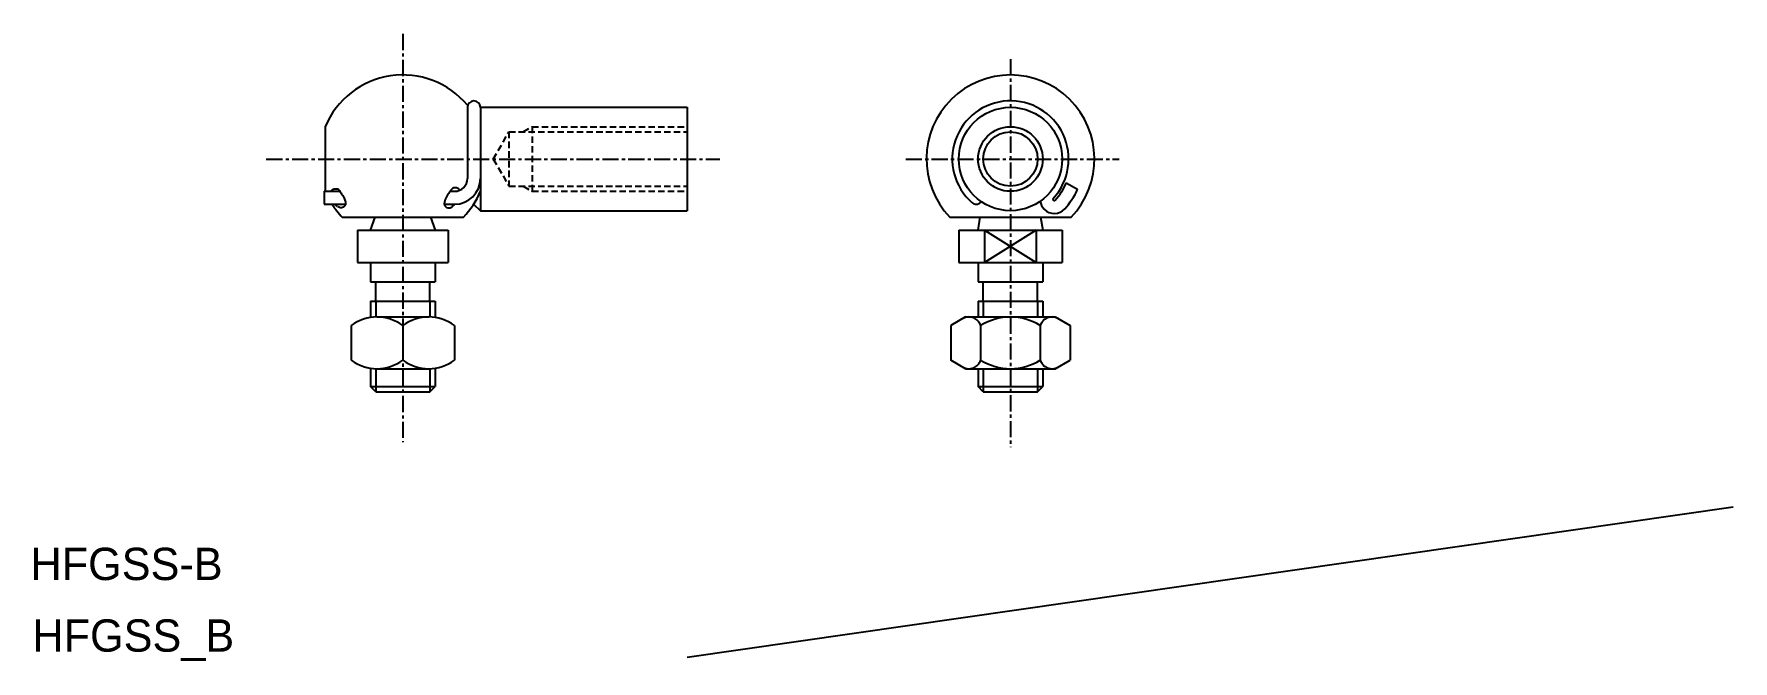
# Model space of a CAD drawing. Extents: x 36 to 167, y 11 to 59.
import ezdxf

# ---------------------------------------------------------------- set-up
doc = ezdxf.new("R2010")
doc.units = 0
doc.linetypes.add('CENTER', pattern=[2, 1.25, -0.25, 0.25, -0.25])
doc.linetypes.add('DASHED', pattern=[0.75, 0.5, -0.25])
doc.layers.get('0').update_dxf_attribs({"linetype": 'CONTINUOUS'})
doc.layers.add('CENTER', color=1, linetype='CENTER')
doc.layers.add('CLIN', color=1, linetype='CONTINUOUS')

msp = doc.modelspace()

# ---------------------------------------------------------------- linework, layer by layer
at = {"color": 7, "linetype": 'CONTINUOUS'}
for p, q in [((69.05, 53.41), (69.05, 47.91)), ((70.05, 53.41), (86.05, 53.41)), ((70.05, 53.41), (70.05, 45.41)), ((86.05, 53.41), (86.05, 45.41)), ((58.05, 51.91), (58.05, 46.91)), ((115.37, 47.57), (116.24, 47.07)), ((57.97, 46.91), (59.18, 46.91)), ((57.97, 46.91), (57.97, 45.91)), ((67.7, 46.91), (68.05, 46.91)), ((57.97, 45.91), (59.62, 45.91)), ((59.36, 44.91), (68.74, 44.91)), ((61.55, 43.91), (61.91, 44.91)), ((66.18, 44.91), (66.55, 43.91)), ((67.26, 45.91), (68.05, 45.91)), ((69.52, 45.91), (70.05, 45.41)), ((70.05, 45.41), (86.05, 45.41)), ((106.36, 44.91), (115.74, 44.91)), ((108.55, 43.91), (108.72, 44.91)), ((113.37, 44.91), (113.55, 43.91)), ((60.55, 43.91), (67.55, 43.91)), ((60.55, 43.91), (60.55, 41.41)), ((67.55, 43.91), (67.55, 41.41)), ((107.05, 43.91), (115.05, 43.91)), ((107.05, 43.91), (107.05, 41.41)), ((113.05, 43.91), (109.05, 41.41)), ((109.05, 43.91), (113.05, 41.41)), ((109.05, 43.91), (109.05, 41.41)), ((113.05, 43.91), (113.05, 41.41)), ((115.05, 43.91), (115.05, 41.41)), ((60.55, 41.41), (67.55, 41.41)), ((61.55, 41.41), (61.55, 39.91)), ((66.55, 41.41), (66.55, 39.91)), ((107.05, 41.41), (115.05, 41.41)), ((108.55, 41.41), (108.55, 39.91)), ((113.55, 41.41), (113.55, 39.91)), ((61.55, 39.91), (66.55, 39.91)), ((61.95, 38.41), (61.95, 39.91)), ((66.15, 38.41), (66.15, 39.91)), ((108.55, 39.91), (113.55, 39.91)), ((108.95, 38.41), (108.95, 39.91)), ((113.15, 38.41), (113.15, 39.91)), ((61.55, 38.41), (66.55, 38.41)), ((61.55, 38.41), (61.55, 37.19)), ((66.55, 38.41), (66.55, 37.19)), ((108.55, 38.41), (113.55, 38.41)), ((108.55, 38.41), (108.55, 37.19)), ((113.55, 38.41), (113.55, 37.19)), ((62.05, 37.19), (66.05, 37.19)), ((107.58, 37.19), (106.43, 36.52)), ((107.58, 37.19), (114.51, 37.19)), ((114.51, 37.19), (115.67, 36.52)), ((60.05, 36.52), (60.05, 33.86)), ((64.05, 36.52), (64.05, 33.86)), ((68.05, 36.52), (68.05, 33.86)), ((106.43, 36.52), (106.43, 33.86)), ((108.74, 36.52), (108.74, 33.86)), ((113.36, 36.52), (113.36, 33.86)), ((115.67, 36.52), (115.67, 33.86)), ((61.55, 33.19), (61.55, 31.81)), ((62.05, 33.19), (66.05, 33.19)), ((66.55, 33.19), (66.55, 31.81)), ((107.58, 33.19), (106.43, 33.86)), ((107.58, 33.19), (114.51, 33.19)), ((108.55, 33.19), (108.55, 31.81)), ((113.55, 33.19), (113.55, 31.81)), ((114.51, 33.19), (115.67, 33.86)), ((61.95, 31.41), (61.55, 31.81)), ((66.15, 31.41), (66.55, 31.81)), ((108.95, 31.41), (108.55, 31.81)), ((113.15, 31.41), (113.55, 31.81)), ((61.95, 31.41), (66.15, 31.41)), ((108.95, 31.41), (113.15, 31.41))]:
    msp.add_line(p, q, dxfattribs=at)
at = {"color": 3, "linetype": 'DASHED'}
for p, q in [((71.05, 49.41), (72.26, 51.51)), ((72.26, 51.51), (86.05, 51.51)), ((72.26, 51.51), (72.26, 47.31)), ((73.35, 51.51), (74.05, 51.91)), ((74.05, 51.91), (74.05, 46.91)), ((74.05, 51.91), (86.05, 51.91)), ((71.05, 49.41), (72.26, 47.31)), ((72.26, 47.31), (86.05, 47.31)), ((73.35, 47.31), (74.05, 46.91)), ((74.05, 46.91), (86.05, 46.91))]:
    msp.add_line(p, q, dxfattribs=at)
at = {"color": 3, "linetype": 'CONTINUOUS'}
for p, q in [((61.95, 38.41), (61.95, 37.19)), ((66.15, 38.41), (66.15, 37.19)), ((108.95, 38.41), (108.95, 37.19)), ((113.15, 38.41), (113.15, 37.19)), ((61.95, 33.19), (61.95, 31.41)), ((66.15, 33.19), (66.15, 31.41)), ((108.95, 33.19), (108.95, 31.41)), ((113.15, 33.19), (113.15, 31.41)), ((61.55, 31.81), (66.55, 31.81)), ((108.55, 31.81), (113.55, 31.81))]:
    msp.add_line(p, q, dxfattribs=at)
at = {"color": 7, "linetype": 'CONTINUOUS'}
for points in [[(58.51, 46.95, -0.062892), (58.61, 47.04, -0.07397), (58.74, 47.1, -0.080084), (58.87, 47.11, -0.081559), (59.01, 47.09, -0.094125), (59.12, 47.01, -0.107263), (59.2, 46.9)], [(59.18, 46.91, -0.005715), (59.27, 46.78, -0.009877), (59.36, 46.65, -0.014518), (59.44, 46.52, -0.019069), (59.51, 46.38, -0.021013), (59.57, 46.23, -0.031416), (59.61, 46.09, -0.070522), (59.62, 45.93, -0.135393), (59.57, 45.79, -0.10959), (59.46, 45.68, -0.101949), (59.31, 45.63, -0.104423), (59.16, 45.65, -0.069089), (59.02, 45.71)], [(68.41, 47.07, 0.113918), (68.21, 47.18, 0.157895), (67.99, 47.17, 0.121266), (67.81, 47.05, 0.033004), (67.67, 46.87, 0.011721), (67.54, 46.68, 0.021373), (67.43, 46.48, 0.029605), (67.33, 46.28, 0.044433), (67.27, 46.06, 0.139938), (67.28, 45.84, 0.171177), (67.43, 45.67, 0.15875), (67.65, 45.63, 0.112003), (67.86, 45.71)]]:
    msp.add_lwpolyline(points, format="xyb", dxfattribs=at)
for points in [[(58.99, 45.73), (58.92, 45.8), (58.85, 45.87)], [(67.86, 45.73), (67.95, 45.79), (68.04, 45.86)]]:
    msp.add_lwpolyline(points, dxfattribs=at)
for radius in [4, 2.5, 2.1]:
    msp.add_circle((111.05, 49.41), radius, dxfattribs=at)
for centre, radius, start, end in [((64.05, 49.41), 6.5, 39.7151, 157.3801), ((111.05, 49.41), 6.5, 316.1869, 223.8131), ((69.55, 53.41), 0.5, 0, 180), ((111.05, 49.41), 4.5, 317.4498, 228.5904), ((68.05, 47.91), 2, 270, 0), ((68.05, 47.91), 1, 270, 0), ((111.05, 49.41), 4.7, 317.4497, 336.9807), ((64.05, 49.41), 6.5, 316.1869, 337.3801), ((108.4, 46.41), 0.5, 228.5904, 270), ((108.4, 46.41), 0.5, 270, 322.1731), ((114.44, 46.3), 1.1, 188.4401, 225), ((114.44, 46.3), 0.1, 137.4487, 225), ((114.44, 46.3), 0.1, 225, 317.4487), ((111.05, 49.41), 5.7, 317.4497, 335.7515), ((64.05, 49.41), 6.5, 212.579, 223.8131), ((114.44, 46.3), 1.1, 225, 317.4495), ((62.05, 33.86), 3.33, 53.1298, 126.8702), ((66.05, 33.86), 3.33, 53.1298, 126.8702), ((107.84, 36.25), 0.943, 17.0585, 120.0003), ((111.05, 32.86), 4.33, 57.7958, 122.2042), ((114.26, 36.25), 0.943, 59.9997, 162.9416), ((62.05, 36.52), 3.33, 233.1302, 306.8697), ((66.05, 36.52), 3.33, 233.1302, 306.8697), ((107.84, 34.13), 0.943, 239.9997, 342.9415), ((111.05, 37.52), 4.33, 237.7958, 302.2042), ((114.26, 34.13), 0.943, 197.0584, 300.0003)]:
    msp.add_arc(centre, radius, start, end, dxfattribs=at)
at = {"layer": 'CENTER', "color": 1, "linetype": 'CENTER'}
for p, q in [((64.05, 59.08), (64.05, 27.51)), ((111.05, 57.14), (111.05, 27.11)), ((53.49, 49.41), (88.56, 49.41)), ((102.95, 49.41), (119.45, 49.41))]:
    msp.add_line(p, q, dxfattribs=at)
at = {"layer": 'CLIN', "color": 7, "linetype": 'CONTINUOUS'}
msp.add_line((86.04, 10.88), (166.94, 22.51), dxfattribs=at)

# ---------------------------------------------------------------- texts
for s, p in [('HFGSS-B', (35.25, 16.84)), ('HFGSS_B', (35.4, 11.3))]:
    msp.add_text(s, height=2.5).set_placement(p)

doc.saveas('drawing.dxf')
